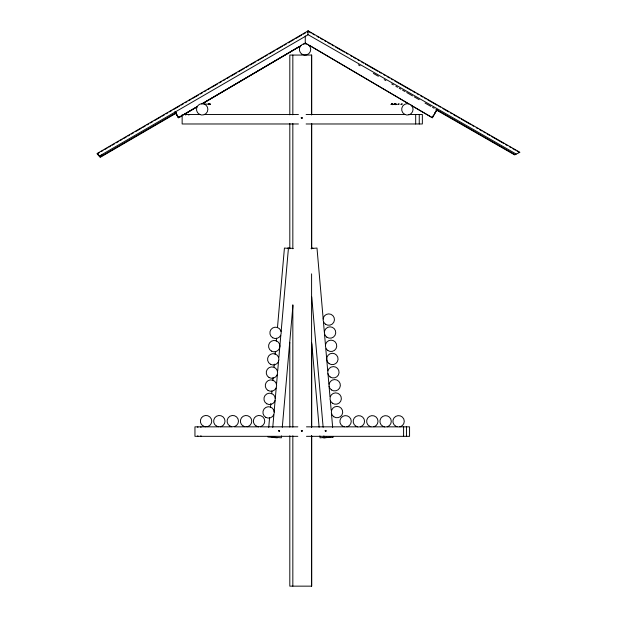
<?xml version="1.0" encoding="UTF-8"?>
<svg xmlns="http://www.w3.org/2000/svg" width="617" height="617" viewBox="0 0 617 617"><rect width="100%" height="100%" fill="white"/><g stroke="black" fill="none" stroke-linecap="round" stroke-linejoin="round"><path stroke-width="0.93" d="M268.734 427.404L269.575 417.809M270.501 407.259L270.832 403.425M271.673 393.831L271.927 390.954M272.845 380.404L273.1 377.527M274.025 366.976L274.272 364.099M275.113 354.505L275.367 351.628M276.285 341.078L276.539 338.201M277.465 327.65L284.429 248.042L287.931 248.35M272.753 427.404L273.848 414.933M274.102 412.056L275.105 400.549M275.275 398.628L276.2 388.078M276.532 384.244L277.372 374.65M277.704 370.817L278.629 360.266M278.884 357.39L280.812 335.324M281.144 331.491L288.447 248.042L293.175 248.458M281.529 435.903L281.367 437.823L271.92 436.998M282.285 427.272L292.944 305.461M307.621 32.485L308.145 30.85L519.892 152.291L514.655 154.89L436.358 109.988M432.085 117.716L432.401 117.168M432.779 116.52L433.273 115.664M434.453 113.613L435.07 112.549M436.134 110.713L436.512 110.057M437.013 109.51L432.278 117.716L411.377 105.53M437.144 109.51L432.401 117.716L410.86 105.037M181.622 115.765L178.305 117.716L175.93 113.613M183.28 114.793L196.561 106.98M202.376 103.563L299.476 46.452M196.715 106.988L178.49 117.716L174.935 111.561M201.69 104.065L301.104 45.535M303.587 44.077L305.245 43.097L305.292 35.925M181.938 115.765L178.614 117.716L175.629 112.549M183.596 114.793L196.877 106.98M202.685 103.563L299.793 46.452M99.669 152.461L97.177 153.911L100.239 157.312L175.783 113.405M101.327 151.497L102.993 150.533M104.651 149.569L107.142 148.119M108.808 147.155L110.466 146.19M112.132 145.219L114.623 143.769M116.281 142.805L118.772 141.355M120.438 140.391L122.097 139.427M123.762 138.463L126.254 137.013M127.92 136.048L129.578 135.077M131.236 134.113L133.735 132.663M135.393 131.699L141.208 128.321M142.874 127.357L145.365 125.907M147.023 124.942L148.689 123.971M150.347 123.007L152.839 121.557M154.505 120.593L160.32 117.215M161.978 116.251L164.477 114.801M166.135 113.837L167.801 112.865M169.459 111.901L171.95 110.451M173.616 109.487L179.431 106.109M181.09 105.145L183.581 103.695M185.247 102.73L186.905 101.759M188.571 100.795L191.062 99.345M192.72 98.381L198.535 95.003M200.201 94.039L202.692 92.589M204.358 91.617L206.016 90.653M207.682 89.689L210.173 88.239M211.832 87.275L217.647 83.897M219.313 82.925L221.804 81.483M223.462 80.511L225.128 79.547M226.786 78.583L229.277 77.133M230.943 76.169L236.758 72.791M238.417 71.819L244.239 68.441M245.898 67.477L248.389 66.027M250.055 65.063L255.87 61.685M257.528 60.713L263.343 57.335M265.009 56.371L267.5 54.921M269.159 53.957L274.981 50.579M276.64 49.607L282.455 46.229M284.121 45.265L286.612 43.815M288.27 42.851L294.085 39.465M295.751 38.501L301.566 35.123M303.225 34.159L305.724 32.709M99.406 156.055L307.829 34.922L308.145 30.85L97.108 153.502L100.17 156.903L176.555 112.51M99.468 156.463L101.959 155.014M392.798 104.134L391.255 104.296L392.798 104.62L392.798 103.98L391.255 104.296L392.798 104.605L391.255 104.296L392.798 103.972L391.255 104.296L392.798 104.381M395.898 104.134L394.356 104.296L395.898 104.62L395.898 103.98L394.356 104.296L395.898 104.605L394.356 104.296L395.898 103.972L394.356 104.296L395.898 104.381M311.577 248.165L312.958 248.042M311.037 248.566L316.984 248.042L323.192 319.02M327.126 437.198L320.046 437.823L319.876 435.903M323.146 437.823L330.234 437.198M331.961 437.052L332.594 436.998M333.512 436.998L324.064 437.823L323.894 435.903M208.608 103.98L210.15 104.296L208.608 104.458L210.15 104.296L208.608 104.018L210.15 104.296L208.608 104.62L208.608 103.98L210.15 104.296L208.608 104.605L210.15 104.296L203.88 103.972M208.608 104.381L210.15 104.296L208.608 104.134M392.798 104.211L391.255 104.296L392.798 104.296M395.898 104.211L394.356 104.296L395.898 104.296M208.608 104.296L210.15 104.296L208.608 104.211M183.11 114.5L200.409 114.5M204.204 114.5L298.435 114.5M306.117 114.5L405.107 114.5M408.909 114.5L422.36 114.5L422.36 123.978L306.117 123.978M298.435 123.978L182.146 123.978L182.146 114.662M205.523 426.841L194.949 426.841L194.949 436.327L297.826 436.327M206.687 426.841L218.225 426.841M220.146 426.841L231.683 426.841M234.352 426.841L244.941 426.841M246.854 426.841L258.608 426.841M260.312 426.841L297.826 426.841M306.479 426.841L344.178 426.841M346.847 426.841L357.644 426.841M360.313 426.841L370.902 426.841M373.771 426.841L384.561 426.841M387.229 426.841L397.063 426.841M399.731 426.841L409.565 426.841L409.565 436.327L306.479 436.327M287.53 248.042L289.89 248.25M267.894 436.998L277.341 437.823M307.829 31.112L311.161 33.025M312.827 33.981L314.493 34.938M316.999 36.372L318.665 37.328M320.331 38.285L322.83 39.712M324.496 40.668L326.169 41.624M327.835 42.581L330.334 44.015M332 44.972L333.666 45.928M335.339 46.884L344.502 52.144M346.176 53.101L347.841 54.057M350.34 55.491L352.006 56.448M353.672 57.404L356.179 58.839M357.845 59.795L359.51 60.751M361.176 61.708L363.675 63.142M365.349 64.099L377.851 71.271M379.517 72.228L381.183 73.184M383.689 74.618L385.355 75.575M387.021 76.531L389.52 77.966M391.186 78.922L392.859 79.878M394.525 80.835L411.192 90.391M412.866 91.347L415.364 92.781M417.03 93.738L418.696 94.694M420.362 95.65L422.869 97.085M424.535 98.041L426.2 98.998M427.866 99.954L437.037 105.214M438.702 106.17L440.376 107.127M442.875 108.561L448.706 111.908M450.379 112.865L452.045 113.821M453.711 114.777L456.21 116.212M457.876 117.168L459.549 118.125M461.215 119.081L470.385 124.341M472.051 125.297L473.717 126.254M476.216 127.688L477.882 128.644M479.556 129.601L482.054 131.035M483.72 131.992L485.386 132.948M487.052 133.904L489.559 135.339M491.225 136.295L503.727 143.46M505.392 144.417L507.066 145.373M509.565 146.807L511.231 147.764M512.897 148.72L515.396 150.155M517.069 151.111L519.568 152.546M307.922 34.591L516.205 154.049M358.384 64.824L360.05 65.772M373.378 73.415L378.375 76.284M384.206 79.632L385.872 80.588M391.702 83.927L393.368 84.884M395.867 86.318L397.533 87.275M399.199 88.231L400.865 89.187M402.531 90.136L405.03 91.571M406.696 92.527L412.526 95.874M414.192 96.83L419.19 99.692M425.02 103.039L430.851 106.379M432.517 107.335L434.183 108.291M435.849 109.248L514.979 154.636M309.796 45.535L408.377 103.579M305.292 43.036L306.95 44.015M308.608 44.987L409.032 104.049M323.439 321.897L324.365 332.447M324.534 334.368L325.46 344.918M325.791 348.752L327.72 370.817M327.974 373.694L328.9 384.244M329.062 386.157L329.987 396.708M330.326 400.549L331.159 410.143M331.499 413.976L332.671 427.404M311.732 296.831L323.138 427.272M311.739 342.867L319.12 427.272M419.259 114.5L419.259 123.978M415.681 114.5L415.681 123.978M406.456 426.841L406.456 436.327M403.587 426.841L403.587 436.327M311.678 114.824L311.678 55.06L289.813 55.06L289.813 114.824M311.678 123.5L311.678 248.798M311.678 344.224L311.678 427.111M311.678 435.787L311.678 586.15L289.813 586.15L289.813 435.787M311.593 55.06L311.593 114.824M311.593 123.5L311.593 248.798M311.593 273.855L311.593 427.111M311.593 435.787L311.593 586.15M292.836 55.06L292.836 114.824M292.836 123.5L292.836 248.798M292.836 304.705L292.836 427.111M292.836 435.787L292.836 586.15M289.813 123.5L289.813 248.798M289.813 342.296L289.813 427.111M200.918 426.841L200.918 427.473M200.918 435.687L200.918 436.327M197.818 426.841L197.818 427.473M197.818 435.687L197.818 436.327M188.833 114.5L188.833 115.132M185.732 114.5L185.732 115.132M278.761 430.789C279.393 432.756 280.295 429.393 278.761 430.789M278.946 430.836L279.57 431.005L278.946 430.836M301.32 430.789C301.952 432.756 302.854 429.393 301.32 430.789M301.505 430.836L302.129 431.005L301.505 430.836M325.167 430.789C325.799 432.756 326.702 429.393 325.167 430.789M325.352 430.836L325.984 431.005L325.352 430.836M301.204 117.816C301.944 119.814 302.908 116.397 301.204 117.816M301.42 117.87L302.114 118.032L301.42 117.87M399.06 103.98L397.896 104.296L399.06 103.98M402.161 103.98L400.996 104.296L402.161 103.98M265.757 417.339A5.692 5.692 0 0 0 274.295 412.411A5.692 5.692 0 0 0 265.757 407.482A5.692 5.692 0 0 0 265.757 417.339M268.11 390.507A5.692 5.692 0 0 0 276.64 385.579A5.692 5.692 0 0 0 268.11 380.65A5.692 5.692 0 0 0 268.11 390.507M269.081 377.527A5.692 5.692 0 0 0 277.619 372.599A5.692 5.692 0 0 0 269.081 367.67A5.692 5.692 0 0 0 269.081 377.527M256.209 426.077A5.692 5.692 0 0 0 264.747 421.149A5.692 5.692 0 0 0 256.209 416.22A5.692 5.692 0 0 0 256.209 426.077M203.201 426.077A5.692 5.692 0 0 0 211.739 421.149A5.692 5.692 0 0 0 203.201 416.22A5.692 5.692 0 0 0 203.201 426.077M216.482 426.108A5.692 5.692 0 0 0 225.02 421.18A5.692 5.692 0 0 0 216.482 416.251A5.692 5.692 0 0 0 216.482 426.108M272.722 337.792A5.692 5.692 0 0 0 281.252 332.864A5.692 5.692 0 0 0 272.722 327.935A5.692 5.692 0 0 0 272.722 337.792M229.94 426.077A5.692 5.692 0 0 0 238.478 421.149A5.692 5.692 0 0 0 229.94 416.22A5.692 5.692 0 0 0 229.94 426.077M243.229 426.108A5.692 5.692 0 0 0 251.767 421.18A5.692 5.692 0 0 0 243.229 416.251A5.692 5.692 0 0 0 243.229 426.108M266.783 403.796A5.692 5.692 0 0 0 275.321 398.867A5.692 5.692 0 0 0 266.783 393.939A5.692 5.692 0 0 0 266.783 403.796M270.408 364.246A5.692 5.692 0 0 0 278.938 359.318A5.692 5.692 0 0 0 270.408 354.389A5.692 5.692 0 0 0 270.408 364.246M271.395 351.073A5.692 5.692 0 0 0 279.933 346.145A5.692 5.692 0 0 0 271.395 341.216A5.692 5.692 0 0 0 271.395 351.073M382.756 426.27A5.692 5.692 0 0 0 391.294 421.342A5.692 5.692 0 0 0 382.756 416.413A5.692 5.692 0 0 0 382.756 426.27M395.736 426.239A5.692 5.692 0 0 0 404.274 421.311A5.692 5.692 0 0 0 395.736 416.382A5.692 5.692 0 0 0 395.736 426.239M329.116 363.637A5.692 5.692 0 0 0 338.047 359.472A5.692 5.692 0 0 0 329.972 353.819A5.692 5.692 0 0 0 329.116 363.637M369.475 426.239A5.692 5.692 0 0 0 378.013 421.311A5.692 5.692 0 0 0 369.475 416.382A5.692 5.692 0 0 0 369.475 426.239M327.804 350.495A5.692 5.692 0 0 0 336.735 346.33A5.692 5.692 0 0 0 328.66 340.677A5.692 5.692 0 0 0 327.804 350.495M356.017 426.27A5.692 5.692 0 0 0 364.554 421.342A5.692 5.692 0 0 0 356.017 416.413A5.692 5.692 0 0 0 356.017 426.27M325.506 324.233A5.692 5.692 0 0 0 334.437 320.069A5.692 5.692 0 0 0 326.362 314.415A5.692 5.692 0 0 0 325.506 324.233M332.416 403.217A5.692 5.692 0 0 0 341.348 399.052A5.692 5.692 0 0 0 333.273 393.399A5.692 5.692 0 0 0 332.416 403.217M326.802 337.183A5.692 5.692 0 0 0 335.733 333.018A5.692 5.692 0 0 0 327.658 327.365A5.692 5.692 0 0 0 326.802 337.183M331.414 389.905A5.692 5.692 0 0 0 340.345 385.741A5.692 5.692 0 0 0 332.27 380.087A5.692 5.692 0 0 0 331.414 389.905M330.118 376.948A5.692 5.692 0 0 0 339.049 372.784A5.692 5.692 0 0 0 330.974 367.13A5.692 5.692 0 0 0 330.118 376.948M342.728 426.239A5.692 5.692 0 0 0 351.266 421.311A5.692 5.692 0 0 0 342.728 416.382A5.692 5.692 0 0 0 342.728 426.239M333.758 416.737A5.692 5.692 0 0 0 342.69 412.572A5.692 5.692 0 0 0 334.615 406.919A5.692 5.692 0 0 0 333.758 416.737M199.337 114.276A5.692 5.692 0 0 0 207.875 109.348A5.692 5.692 0 0 0 199.337 104.42A5.692 5.692 0 0 0 199.337 114.276M302.191 54.335A5.692 5.692 0 0 0 310.721 49.406A5.692 5.692 0 0 0 302.191 44.478A5.692 5.692 0 0 0 302.191 54.335M404.521 114.276A5.692 5.692 0 0 0 413.058 109.348A5.692 5.692 0 0 0 404.521 104.42A5.692 5.692 0 0 0 404.521 114.276"/></g></svg>
